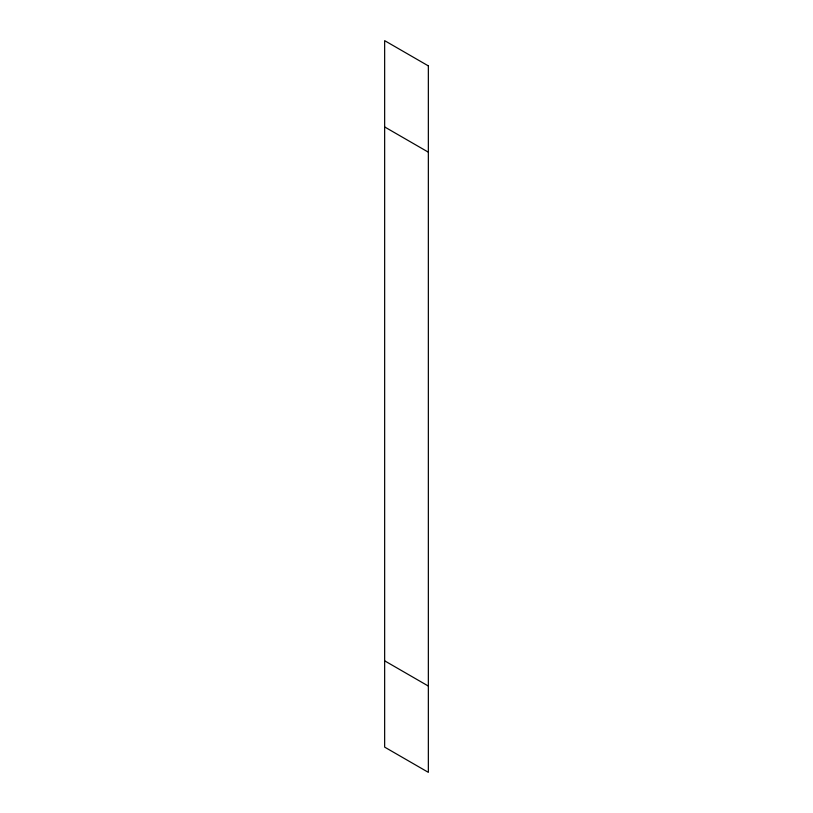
<?xml version="1.0" encoding="UTF-8"?>
<svg xmlns="http://www.w3.org/2000/svg" width="813" height="813" viewBox="0 0 813 813"><rect width="100%" height="100%" fill="white"/><g stroke="black" fill="none" stroke-linecap="round" stroke-linejoin="round"><path stroke-width="1.22" d="M384.651 126.94L428.349 152.173M384.651 660.827L428.349 686.06M428.349 65.883L384.651 40.65L384.651 747.117L428.349 772.35L428.349 65.883"/></g></svg>
